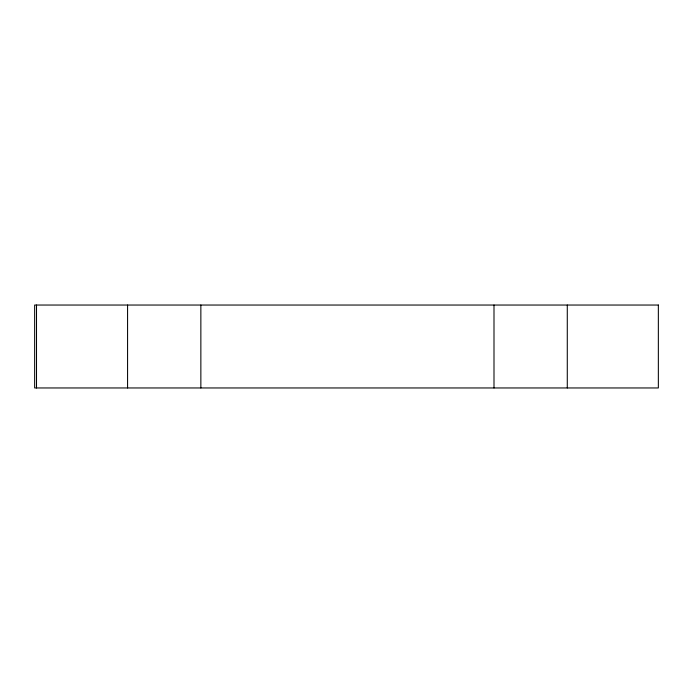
<?xml version="1.0" encoding="UTF-8"?>
<svg xmlns="http://www.w3.org/2000/svg" width="693" height="693" viewBox="0 0 693 693"><rect width="100%" height="100%" fill="white"/><g stroke="black" fill="none" stroke-linecap="round" stroke-linejoin="round"><path stroke-width="1.04" d="M567.281 305.041L567.281 387.959M493.996 305.041L493.996 387.959M200.857 305.041L200.857 387.959M127.573 305.041L127.573 387.959M36.504 305.041L36.504 387.959M658.35 305.041L34.65 305.041L34.65 387.959L658.35 387.959L658.35 305.041"/></g></svg>
